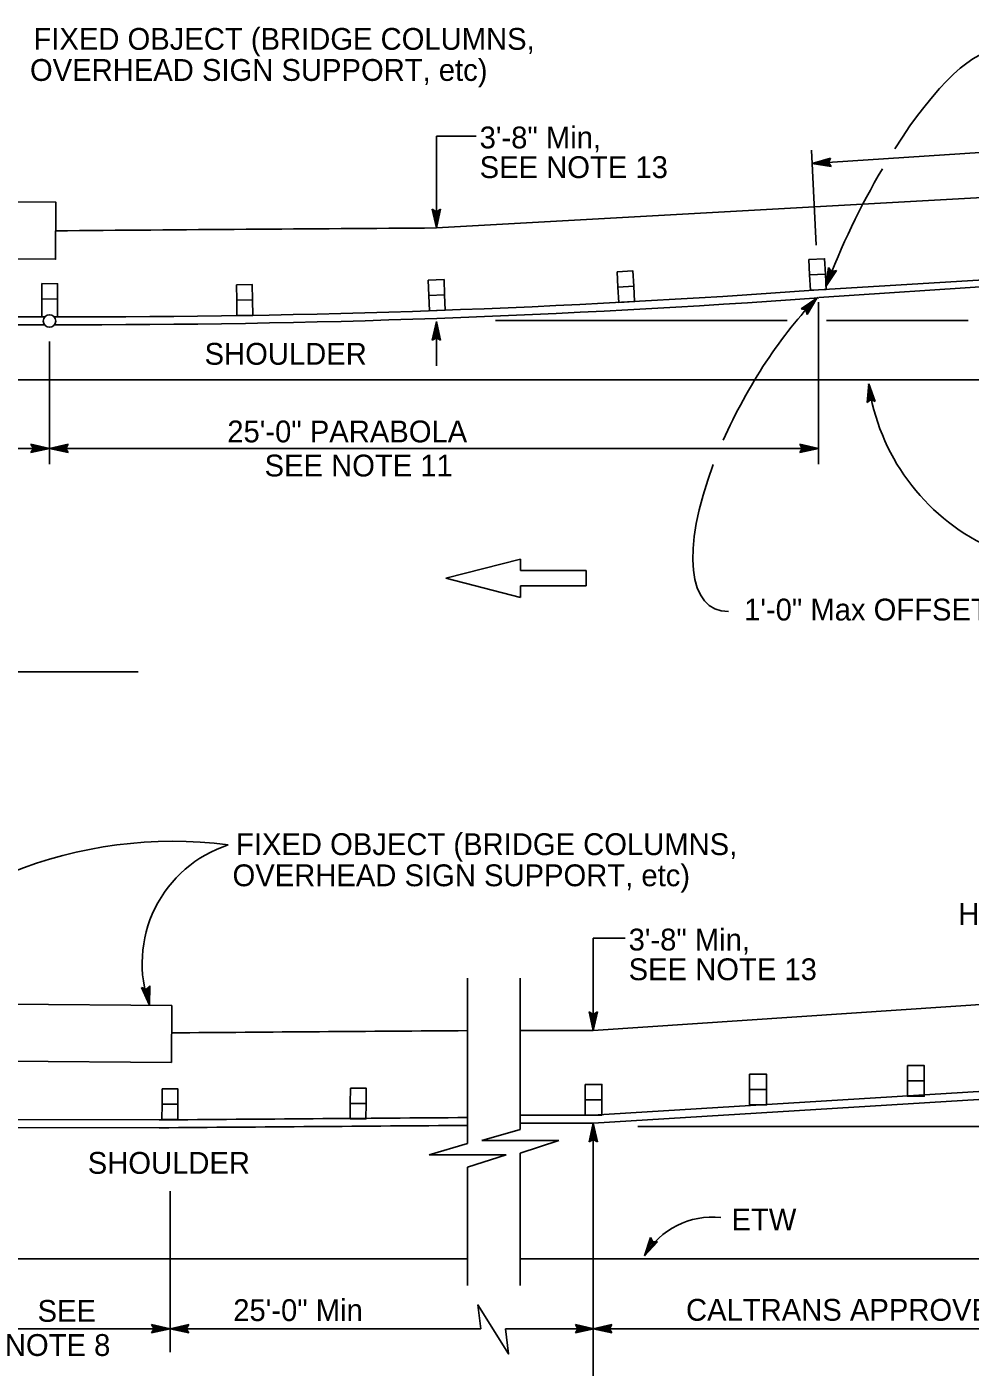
# Model space of a CAD drawing. Extents: x -893 to 867, y -474 to 712.
# Drawn here: x 66.4 to 368.9, y -77.2 to 352.6 of the extents above; entities that cross this region are included whole.
import ezdxf

# ---------------------------------------------------------------- set-up
doc = ezdxf.new("R2010")
doc.units = 0
for name, color, linetype in [('56 Stage 3 Anno', 7, 'Continuous'), ('57 Undefined', 7, 'Continuous'), ('60 Nongeo Data', 7, 'Continuous')]:
    doc.layers.add(name, color=color, linetype=linetype)

msp = doc.modelspace()

# ---------------------------------------------------------------- linework, layer by layer
at = {"layer": '56 Stage 3 Anno'}
for p, q in [((197.73, 317.5), (197.73, 288.06)), ((197.73, 317.5), (210.5, 317.5)), ((395.99, 313.78), (318.22, 308.68)), ((318.01, 313), (319.47, 282.51)), ((318.22, 308.68), (324.12, 310.4)), ((319.6, 308.78), (323.91, 310.03)), ((320.97, 308.86), (323.75, 309.67)), ((324.12, 310.4), (323.41, 309.02)), ((324.12, 310.4), (324.12, 310.4)), ((324.29, 307.74), (318.22, 308.68)), ((318.22, 308.68), (318.22, 308.68)), ((324.05, 308.08), (319.59, 308.77)), ((323.79, 308.42), (320.97, 308.86)), ((322.35, 308.95), (323.54, 309.3)), ((323.6, 308.76), (322.35, 308.95)), ((323.41, 309.02), (324.29, 307.74)), ((324.29, 307.74), (324.29, 307.74)), ((197.73, 288.06), (196.4, 294.06)), ((196.4, 294.06), (196.4, 294.06)), ((196.4, 294.06), (197.73, 293.26)), ((197.73, 289.45), (196.76, 293.83)), ((197.73, 290.82), (197.11, 293.65)), ((197.74, 292.2), (197.47, 293.41)), ((197.73, 293.26), (199.07, 294.06)), ((199.07, 294.06), (197.73, 288.06)), ((198.72, 293.84), (197.73, 289.44)), ((198.36, 293.61), (197.73, 290.82)), ((198.01, 293.43), (197.74, 292.2)), ((199.07, 294.06), (199.07, 294.06)), ((197.73, 288.06), (197.73, 288.06)), ((322.65, 269.26), (323.47, 275.36)), ((323.47, 275.36), (323.47, 275.36)), ((323.47, 275.36), (324.44, 274.15)), ((325.97, 274.44), (322.65, 269.26)), ((323.13, 270.57), (323.72, 275.01)), ((325.56, 274.36), (323.13, 270.56)), ((323.6, 271.86), (323.99, 274.73)), ((325.15, 274.26), (323.6, 271.86)), ((324.08, 273.15), (324.24, 274.38)), ((324.76, 274.21), (324.08, 273.15)), ((324.44, 274.15), (325.97, 274.44)), ((325.97, 274.44), (325.97, 274.44)), ((322.65, 269.26), (322.65, 269.26)), ((314.65, 262.11), (319.72, 265.59)), ((315.05, 262.03), (318.78, 264.58)), ((315.48, 261.96), (317.83, 263.57)), ((315.85, 261.85), (316.89, 262.56)), ((316.89, 262.56), (316.26, 261.49)), ((317.83, 263.57), (316.36, 261.08)), ((318.77, 264.57), (316.5, 260.71)), ((319.72, 265.59), (316.6, 260.29)), ((319.72, 265.59), (319.72, 265.59)), ((320.25, 264.25), (320.25, 212.35)), ((196.39, 252.04), (197.73, 258.04)), ((197.73, 258.04), (197.73, 258.04)), ((197.73, 258.04), (199.06, 252.04)), ((197.73, 258.04), (197.73, 243.85)), ((316.17, 261.79), (314.65, 262.11)), ((314.65, 262.11), (314.65, 262.11)), ((316.6, 260.29), (316.17, 261.79)), ((316.6, 260.29), (316.6, 260.29)), ((196.75, 252.25), (197.73, 256.66)), ((197.11, 252.49), (197.73, 255.27)), ((197.46, 252.66), (197.73, 253.89)), ((197.73, 255.27), (198.36, 252.45)), ((197.73, 253.89), (198, 252.68)), ((197.74, 256.65), (198.71, 252.27)), ((73.72, 251.66), (73.72, 212.35)), ((73.72, 250.43), (73.72, 212.35)), ((197.73, 252.84), (196.39, 252.04)), ((196.39, 252.04), (196.39, 252.04)), ((199.06, 252.04), (197.73, 252.84)), ((199.06, 252.04), (199.06, 252.04)), ((335.83, 232.06), (336.33, 238.09)), ((336.52, 236.75), (336.15, 232.32)), ((336.33, 238.09), (336.33, 238.09)), ((336.33, 238.09), (338.44, 232.42)), ((338.06, 232.58), (336.52, 236.74)), ((337.03, 233.02), (335.83, 232.06)), ((336.47, 232.57), (336.7, 235.4)), ((336.7, 235.4), (337.69, 232.74)), ((336.89, 234.05), (336.79, 232.83)), ((337.31, 232.9), (336.89, 234.05)), ((338.44, 232.42), (337.03, 233.02)), ((338.44, 232.42), (338.44, 232.42)), ((335.83, 232.06), (335.83, 232.06)), ((73.72, 217.35), (4.1, 217.35)), ((68.53, 217.35), (67.73, 218.69)), ((67.73, 218.69), (67.73, 218.69)), ((67.73, 218.69), (73.72, 217.35)), ((73.72, 217.35), (67.73, 216.02)), ((67.73, 216.02), (68.53, 217.35)), ((67.73, 216.02), (67.73, 216.02)), ((67.94, 218.33), (72.35, 217.35)), ((72.33, 217.34), (67.96, 216.37)), ((70.96, 217.35), (68.14, 216.72)), ((68.18, 217.97), (70.96, 217.35)), ((68.35, 217.62), (69.58, 217.35)), ((69.58, 217.35), (68.37, 217.08)), ((73.72, 217.35), (79.72, 218.68)), ((79.72, 216.01), (73.72, 217.35)), ((73.72, 217.35), (73.72, 217.35)), ((73.72, 217.35), (73.72, 217.35)), ((320.25, 217.35), (73.72, 217.35)), ((79.51, 216.36), (75.1, 217.35)), ((75.12, 217.35), (79.49, 218.32)), ((76.49, 217.34), (79.31, 217.97)), ((79.27, 216.72), (76.49, 217.34)), ((77.87, 217.34), (79.08, 217.61)), ((79.1, 217.07), (77.87, 217.34)), ((79.72, 218.68), (78.92, 217.35)), ((78.92, 217.35), (79.72, 216.01)), ((79.72, 218.68), (79.72, 218.68)), ((79.72, 216.01), (79.72, 216.01)), ((315.05, 217.35), (314.25, 218.69)), ((314.25, 218.69), (314.25, 218.69)), ((314.25, 218.69), (320.25, 217.35)), ((320.25, 217.35), (314.25, 216.02)), ((314.25, 216.02), (315.05, 217.35)), ((314.25, 216.02), (314.25, 216.02)), ((314.47, 218.33), (318.87, 217.35)), ((318.86, 217.34), (314.49, 216.38)), ((317.49, 217.35), (314.67, 216.72)), ((314.7, 217.97), (317.49, 217.35)), ((314.88, 217.62), (316.11, 217.35)), ((316.11, 217.35), (314.9, 217.08)), ((320.25, 217.35), (320.25, 217.35)), ((248.04, 60.31), (248.04, 30.69)), ((248.04, 60.31), (258.27, 60.31)), ((105.72, 38.86), (103.23, 44.48)), ((103.23, 44.48), (103.23, 44.48)), ((103.23, 44.48), (104.69, 43.96)), ((105.44, 40.22), (103.63, 44.32)), ((105.18, 41.57), (104, 44.21)), ((104.9, 42.92), (104.4, 44.05)), ((104.69, 43.96), (105.85, 45.01)), ((104.93, 44.18), (104.9, 42.92)), ((105.24, 44.42), (105.18, 41.57)), ((105.54, 44.72), (105.45, 40.21)), ((105.85, 45.01), (105.72, 38.86)), ((105.85, 45.01), (105.85, 45.01)), ((105.72, 38.86), (105.72, 38.86)), ((248.04, 30.69), (246.71, 36.69)), ((246.71, 36.69), (246.71, 36.69)), ((246.71, 36.69), (248.04, 35.89)), ((248.04, 32.08), (247.07, 36.45)), ((248.04, 33.45), (247.42, 36.28)), ((248.04, 34.83), (247.78, 36.04)), ((248.04, 35.89), (249.38, 36.69)), ((249.38, 36.69), (248.04, 30.69)), ((249.02, 36.47), (248.04, 32.07)), ((248.66, 36.24), (248.04, 33.45)), ((248.32, 36.06), (248.04, 34.83)), ((249.38, 36.69), (249.38, 36.69)), ((248.04, 30.69), (248.04, 30.69)), ((246.7, -5), (248.04, 1)), ((248.04, 1), (248.04, -106.74)), ((248.04, 1), (248.04, 1)), ((248.04, 1), (249.37, -5)), ((248.04, -4.2), (246.7, -5)), ((247.06, -4.78), (248.04, -0.38)), ((247.42, -4.55), (248.04, -1.76)), ((247.76, -4.37), (248.04, -3.14)), ((248.04, -0.39), (249.01, -4.76)), ((248.04, -1.76), (248.66, -4.58)), ((248.04, -3.14), (248.3, -4.35)), ((249.37, -5), (248.04, -4.2)), ((246.7, -5), (246.7, -5)), ((249.37, -5), (249.37, -5)), ((112.44, -72.36), (112.44, -20.8)), ((266.37, -35.64), (264.47, -41.48)), ((264.47, -41.48), (268.67, -37)), ((266.57, -36.01), (265.17, -40.3)), ((265.18, -40.29), (268.24, -37.02)), ((266.76, -36.39), (265.88, -39.11)), ((265.88, -39.11), (267.85, -36.99)), ((267.12, -37.01), (266.37, -35.64)), ((266.37, -35.64), (266.37, -35.64)), ((266.97, -36.72), (266.58, -37.92)), ((266.58, -37.92), (267.43, -37.01)), ((268.67, -37), (267.12, -37.01)), ((268.67, -37), (268.67, -37)), ((264.47, -41.48), (264.47, -41.48)), ((112.44, -64.9), (106.44, -63.57)), ((106.44, -63.57), (106.44, -63.57)), ((106.44, -63.57), (107.24, -64.9)), ((111.05, -64.9), (106.68, -63.93)), ((109.68, -64.9), (106.85, -64.28)), ((112.44, -64.9), (118.35, -63.59)), ((113.81, -64.9), (118.12, -63.95)), ((115.16, -64.9), (117.94, -64.29)), ((118.35, -63.59), (117.56, -64.9)), ((118.35, -63.59), (118.35, -63.59)), ((243.13, -64.9), (242.34, -63.58)), ((242.34, -63.58), (242.34, -63.58)), ((242.34, -63.58), (248.25, -64.9)), ((242.56, -63.93), (246.89, -64.9)), ((242.79, -64.29), (245.53, -64.9)), ((248.04, -64.9), (254.04, -63.57)), ((249.43, -64.9), (253.8, -63.93)), ((250.8, -64.9), (253.63, -64.28)), ((254.04, -63.57), (253.24, -64.9)), ((254.04, -63.57), (254.04, -63.57)), ((47.17, -64.9), (112.44, -64.9)), ((107.24, -64.9), (106.44, -66.24)), ((106.44, -66.24), (112.44, -64.9)), ((106.44, -66.24), (106.44, -66.24)), ((106.66, -65.89), (111.06, -64.9)), ((106.89, -65.53), (109.68, -64.9)), ((107.07, -65.18), (108.3, -64.91)), ((108.3, -64.91), (107.09, -64.64)), ((118.35, -66.22), (112.44, -64.9)), ((112.44, -64.9), (112.44, -64.9)), ((112.44, -64.9), (112.44, -64.9)), ((112.44, -64.9), (211.99, -64.9)), ((118.13, -65.87), (113.8, -64.9)), ((117.9, -65.52), (115.16, -64.9)), ((116.52, -64.91), (117.71, -64.64)), ((117.73, -65.18), (116.52, -64.91)), ((117.56, -64.9), (118.35, -66.22)), ((118.35, -66.22), (118.35, -66.22)), ((219.86, -64.9), (248.25, -64.9)), ((248.25, -64.9), (242.34, -66.21)), ((242.34, -66.21), (243.13, -64.9)), ((242.34, -66.21), (242.34, -66.21)), ((246.88, -64.91), (242.58, -65.86)), ((245.53, -64.9), (242.75, -65.52)), ((242.96, -64.63), (244.17, -64.9)), ((244.17, -64.9), (242.98, -65.16)), ((248.04, -64.9), (713.05, -64.9)), ((254.04, -66.24), (248.04, -64.9)), ((248.04, -64.9), (248.04, -64.9)), ((248.25, -64.9), (248.25, -64.9)), ((253.82, -65.89), (249.42, -64.9)), ((253.59, -65.53), (250.8, -64.9)), ((252.18, -64.91), (253.39, -64.64)), ((253.41, -65.18), (252.18, -64.91)), ((253.24, -64.9), (254.04, -66.24)), ((254.04, -66.24), (254.04, -66.24))]:
    msp.add_line(p, q, dxfattribs=at)
msp.add_lwpolyline([(211.99, -64.9), (211.03, -57.24), (220.87, -72.99), (219.86, -64.9)], dxfattribs=at)
for centre, radius, start, end in [((403.76, 247.4), 68.07, 187.8537, 244.6346), ((113.14, -47.26), 138.65, 82.6069, 141.3474), ((143.39, 52.23), 39.98, 108.0839, 199.5624), ((286.17, -54.33), 25.22, 83.7677, 149.3772)]:
    msp.add_arc(centre, radius, start, end, dxfattribs=at)
for centre, major_axis, ratio, start_param, end_param in [((349.07, 280.88), (-30.79, -63.57), 0.278854, 3.227108, 4.313756), ((349.07, 280.88), (-30.79, -63.57), 0.278854, 4.427466, 5.028671), ((318.17, 222.84), (-31.87, -56.53), 0.372883, 4.080436, 4.96859), ((318.17, 222.84), (-31.87, -56.53), 0.372883, 5.104096, 6.494775)]:
    msp.add_ellipse(centre, major_axis=major_axis, ratio=ratio, start_param=start_param, end_param=end_param, dxfattribs=at)
at = {"layer": '57 Undefined'}
for p, q in [((-85.96, 145.74), (102.1, 145.74)), ((-61.39, 145.74), (77.48, 145.74))]:
    msp.add_line(p, q, dxfattribs=at)
at = {"layer": '60 Nongeo Data'}
for p, q in [((197.73, 288.06), (394.45, 299.05)), ((320.2, 268.22), (396.17, 272.83)), ((320.38, 265.71), (396.3, 270.84)), ((16.91, 259.66), (72.21, 259.51)), ((70.21, 259.52), (70.18, 259.52)), ((310.23, 258.35), (216.66, 258.35)), ((368.23, 258.35), (322.83, 258.35)), ((9.2, 257.16), (72.14, 256.99)), ((8.85, 239.35), (392.41, 239.35)), ((200.78, 175.76), (224.69, 181.9)), ((224.69, 181.9), (224.69, 178.26)), ((224.69, 178.26), (245.78, 178.26)), ((245.78, 178.26), (245.78, 175.76)), ((224.68, 169.62), (200.78, 175.76)), ((245.78, 173.26), (224.68, 173.26)), ((224.68, 173.26), (224.68, 169.62)), ((245.78, 175.76), (245.78, 173.26)), ((248.04, 30.69), (651.22, 57.83)), ((207.72, 47.5), (207.72, -5.53)), ((224.61, 47.5), (224.61, -0.99)), ((224.61, 30.69), (248.04, 30.69)), ((699.9, 31.27), (247.88, 3.59)), ((700.05, 28.69), (248.04, 1)), ((51.92, 2.21), (108.85, 2.05)), ((108.85, 2.05), (108.82, 2.05)), ((224.61, 3.59), (248.04, 3.59)), ((224.61, 1), (248.04, 1)), ((51.92, -0.32), (108.85, -0.47)), ((212.27, -4.56), (224.61, -0.99)), ((262.32, -0.1), (787.25, -0.1)), ((195.38, -9.1), (207.72, -5.53)), ((237, -4.56), (212.27, -4.56)), ((237, -4.56), (224.61, -8.58)), ((224.61, -8.58), (224.61, -51.04)), ((220.1, -9.1), (195.38, -9.1)), ((220.1, -9.1), (207.72, -13.12)), ((207.72, -13.12), (207.72, -51.04)), ((51.92, -42.43), (207.72, -42.43)), ((224.61, -42.43), (787.25, -42.43))]:
    msp.add_line(p, q, dxfattribs=at)
for points in [[(30.14, 296.69), (29.98, 278.39), (75.64, 278.01), (75.79, 296.31)], [(317.15, 277.92), (317.41, 273), (322.46, 273.27), (322.2, 278.19)], [(195.14, 271.34), (195.32, 266.42), (200.37, 266.6), (200.19, 271.52)], [(255.7, 274.01), (255.96, 269.09), (261.01, 269.37), (260.74, 274.28)], [(317.41, 273), (317.67, 268.09), (322.72, 268.36), (322.46, 273.27)], [(71.24, 270.21), (71.22, 265.28), (76.28, 265.26), (76.3, 270.18)], [(133.64, 269.8), (133.72, 264.87), (138.77, 264.96), (138.69, 269.88)], [(195.32, 266.42), (195.49, 261.5), (200.54, 261.68), (200.37, 266.6)], [(255.96, 269.09), (256.23, 264.18), (261.28, 264.45), (261.01, 269.37)], [(133.72, 264.87), (133.8, 259.95), (138.85, 260.03), (138.77, 264.96)], [(348.74, 19.48), (354.15, 19.48), (354.15, 14.56), (348.74, 14.56)], [(245.41, 13.42), (250.83, 13.42), (250.83, 8.49), (245.41, 8.49)], [(298.17, 16.7), (303.59, 16.7), (303.59, 11.78), (298.17, 11.78)], [(348.74, 14.56), (354.15, 14.56), (354.15, 9.65), (348.74, 9.65)], [(109.84, 12.07), (109.8, 7.14), (114.85, 7.1), (114.89, 12.02)], [(170.17, 12.27), (170.13, 7.34), (175.19, 7.3), (175.23, 12.22)], [(298.17, 11.78), (303.59, 11.78), (303.59, 6.87), (298.17, 6.87)], [(109.8, 7.14), (109.76, 2.22), (114.81, 2.18), (114.85, 7.1)], [(170.13, 7.34), (170.09, 2.42), (175.14, 2.38), (175.19, 7.3)], [(245.41, 8.49), (250.83, 8.49), (250.83, 3.59), (245.41, 3.59)]]:
    msp.add_lwpolyline(points, close=True, dxfattribs=at)
for points in [[(76.25, 259.57), (76.28, 265.26), (71.22, 265.28), (71.2, 259.52)], [(112.94, 38.78), (60.27, 39.22), (60.11, 20.92), (112.79, 20.48)], [(112.79, 20.48), (112.94, 38.78)]]:
    msp.add_lwpolyline(points, dxfattribs=at)
msp.add_circle((73.73, 258.21), 2, dxfattribs=at)
for centre, radius, start, end in [((750.84, -82615.5), 82905.4, 90.3822556, 90.4665972), ((82.8, 3512.99), 3253.44, 269.86625, 274.18456), ((82.8, 3512.99), 3255.97, 269.86625, 274.18456), ((789.49, -82872.96), 82905.69, 90.4020611, 90.4677222), ((789.49, -82872.96), 82877.81, 90.4021972, 90.4705667), ((789.49, -82872.96), 82875.29, 90.4022083, 90.4705667)]:
    msp.add_arc(centre, radius, start, end, dxfattribs=at)

# ---------------------------------------------------------------- texts
at = {"layer": '57 Undefined'}
for s, p in [('FIXED OBJECT (BRIDGE COLUMNS,  ', (68.56, 345.18)), ('OVERHEAD SIGN SUPPORT, etc)', (67.45, 335.21)), ('3\'-8" Min,', (211.61, 313.57)), ('SEE NOTE 13', (211.61, 304.05)), ('SHOULDER', (123.42, 244.2)), ('25\'-0" PARABOLA', (130.71, 219.31)), ('SEE NOTE 11', (142.66, 208.38)), ('1\'-0" Max OFFSET FOR 15:1 FLARE', (296.4, 162.2)), ('FIXED OBJECT (BRIDGE COLUMNS,  ', (133.5, 86.97)), ('OVERHEAD SIGN SUPPORT, etc)', (132.39, 76.99)), ('HINGE POINT', (365.07, 64.61)), ('3\'-8" Min,', (259.37, 56.38)), ('SEE NOTE 13', (259.37, 46.86)), ('SHOULDER', (85.97, -15.22)), ('ETW', (292.36, -33.38)), ('SEE', (69.87, -62.68)), ('25\'-0" Min', (132.62, -62.43)), ('CALTRANS APPROVED 31" FLARED TERMINAL SYSTEM END TREATMENT,', (277.77, -62.34)), ('NOTE 8', (59.4, -73.62))]:
    msp.add_text(s, height=7, dxfattribs=at).set_placement(p)

doc.saveas('drawing.dxf')
